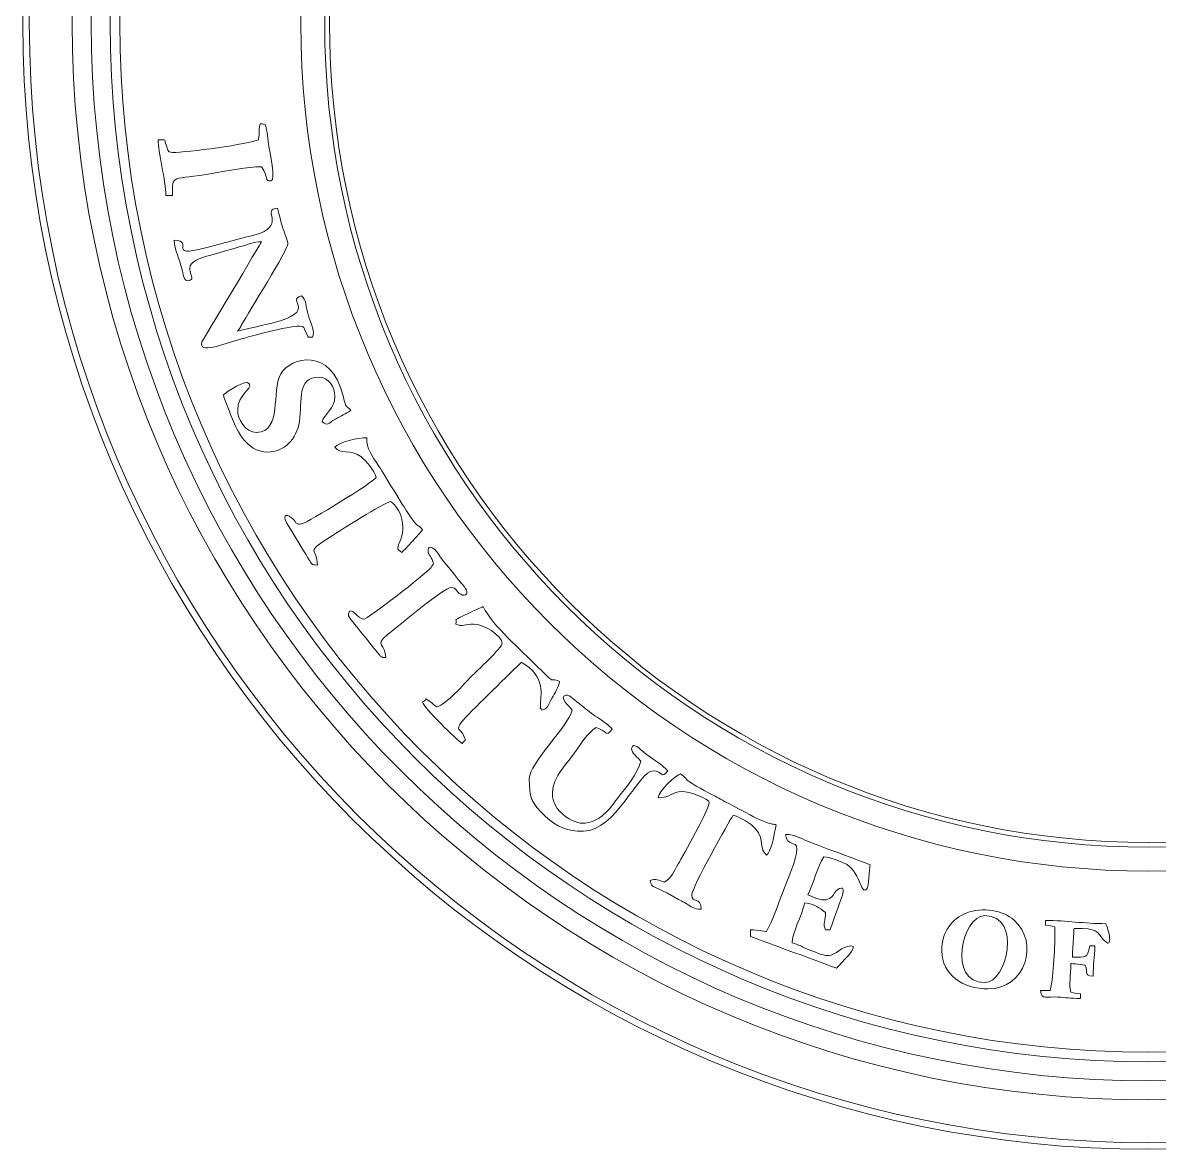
# Model space of a CAD drawing. Header units: inches. Extents: x 14.7 to 103.1, y 0.1 to 65.
# Drawn here: x 47.11 to 61.3, y 36.9 to 50.96 of the extents above; entities that cross this region are included whole.
import ezdxf

# ---------------------------------------------------------------- set-up
doc = ezdxf.new("R2010")
doc.units = ezdxf.units.IN
doc.header["$MEASUREMENT"] = 0
doc.layers.add('cut', color=6, linetype='Continuous', lineweight=0)
doc.layers.add('etch', color=1, linetype='Continuous', lineweight=0)

msp = doc.modelspace()

# ---------------------------------------------------------------- linework, layer by layer
at = {"layer": 'cut'}
for radius in [14.064, 10.234]:
    msp.add_circle((61.17, 50.961), radius, dxfattribs=at)
at = {"layer": 'etch'}
for radius in [13.982, 13.447, 13.209, 12.971, 12.852, 10.591, 10.293]:
    msp.add_circle((61.17, 50.961), radius, dxfattribs=at)
at = {"layer": 'etch', "lineweight": 9}
for points, knots in [([(50.069, 49.7), (50.069, 49.7), (50.044, 49.591), (50.074, 49.609), (50.049, 49.501)], [0.8461538, 0.8461538, 0.8461538, 0.8461538, 0.8461539, 1, 1, 1, 1]), ([(50.151, 49.623), (50.151, 49.623), (50.136, 49.698), (50.149, 49.693), (50.069, 49.7)], [0.76923077, 0.76923077, 0.76923077, 0.76923077, 0.76923078, 0.84615385, 0.84615385, 0.84615385, 0.84615385]), ([(50.17, 49.482), (50.17, 49.482), (50.163, 49.532), (50.16, 49.581), (50.151, 49.623)], [0.69230769, 0.69230769, 0.69230769, 0.69230769, 0.6923077, 0.76923077, 0.76923077, 0.76923077, 0.76923077]), ([(48.9, 49.426), (48.9, 49.426), (48.867, 49.516), (48.912, 49.498), (48.796, 49.501)], [0.15384615, 0.15384615, 0.15384615, 0.15384615, 0.15384616, 0.23076923, 0.23076923, 0.23076923, 0.23076923]), ([(48.796, 49.501), (48.796, 49.501), (48.796, 49.356), (48.891, 48.986), (48.895, 48.804)], [0.23076923, 0.23076923, 0.23076923, 0.23076923, 0.23076924, 0.30769231, 0.30769231, 0.30769231, 0.30769231]), ([(48.975, 49.342), (48.975, 49.342), (48.906, 49.342), (48.915, 49.386), (48.9, 49.426)], [0.07692308, 0.07692308, 0.07692308, 0.07692308, 0.07692309, 0.15384615, 0.15384615, 0.15384615, 0.15384615]), ([(50.206, 48.988), (50.206, 48.988), (50.272, 48.996), (50.191, 49.323), (50.17, 49.482)], [0.61538462, 0.61538462, 0.61538462, 0.61538462, 0.61538463, 0.69230769, 0.69230769, 0.69230769, 0.69230769]), ([(49.492, 49.083), (49.492, 49.083), (49.66, 49.112), (49.91, 49.163), (50.089, 49.163)], [0.46153846, 0.46153846, 0.46153846, 0.46153846, 0.46153847, 0.53846154, 0.53846154, 0.53846154, 0.53846154]), ([(50.089, 49.163), (50.089, 49.163), (50.174, 49.035), (50.124, 48.978), (50.206, 48.988)], [0.53846154, 0.53846154, 0.53846154, 0.53846154, 0.53846155, 0.61538462, 0.61538462, 0.61538462, 0.61538462]), ([(48.975, 48.804), (48.975, 48.804), (48.975, 49.078), (48.954, 48.99), (49.492, 49.083)], [0.38461538, 0.38461538, 0.38461538, 0.38461538, 0.38461539, 0.46153846, 0.46153846, 0.46153846, 0.46153846]), ([(48.895, 48.804), (48.895, 48.804), (48.895, 48.804), (48.975, 48.804), (48.975, 48.804)], [0.30769231, 0.30769231, 0.30769231, 0.30769231, 0.30769232, 0.38461538, 0.38461538, 0.38461538, 0.38461538]), ([(50.288, 48.645), (50.288, 48.645), (50.095, 48.629), (50.345, 48.492), (50.122, 48.354)], [0.24, 0.24, 0.24, 0.24, 0.24000001, 0.28, 0.28, 0.28, 0.28]), ([(50.322, 48.521), (50.322, 48.521), (50.313, 48.561), (50.299, 48.598), (50.288, 48.645)], [0.2, 0.2, 0.2, 0.2, 0.20000001, 0.24, 0.24, 0.24, 0.24]), ([(50.35, 48.409), (50.35, 48.409), (50.334, 48.46), (50.336, 48.462), (50.322, 48.521)], [0.16, 0.16, 0.16, 0.16, 0.16000001, 0.2, 0.2, 0.2, 0.2]), ([(50.418, 48.202), (50.418, 48.202), (50.415, 48.236), (50.36, 48.374), (50.35, 48.409)], [0.12, 0.12, 0.12, 0.12, 0.12000001, 0.16, 0.16, 0.16, 0.16]), ([(49.813, 48.265), (49.813, 48.265), (49.711, 48.235), (49.615, 48.212), (49.5, 48.179)], [0.32, 0.32, 0.32, 0.32, 0.32000001, 0.36, 0.36, 0.36, 0.36]), ([(50.122, 48.354), (50.122, 48.354), (50.072, 48.324), (49.884, 48.286), (49.813, 48.265)], [0.28, 0.28, 0.28, 0.28, 0.28000001, 0.32, 0.32, 0.32, 0.32]), ([(49.5, 48.179), (49.5, 48.179), (48.845, 47.994), (49.275, 48.241), (48.995, 48.248)], [0.36, 0.36, 0.36, 0.36, 0.36000001, 0.4, 0.4, 0.4, 0.4]), ([(48.995, 48.248), (48.995, 48.248), (49.005, 48.122), (49.066, 48.005), (49.094, 47.889)], [0.4, 0.4, 0.4, 0.4, 0.40000001, 0.44, 0.44, 0.44, 0.44]), ([(50.089, 48.228), (50.089, 48.228), (50.089, 48.228), (49.344, 46.978), (49.344, 46.978)], [0.6, 0.6, 0.6, 0.6, 0.60000001, 0.64, 0.64, 0.64, 0.64]), ([(49.365, 48.036), (49.365, 48.036), (49.365, 48.036), (49.83, 48.168), (49.83, 48.168)], [0.52, 0.52, 0.52, 0.52, 0.52000001, 0.56, 0.56, 0.56, 0.56]), ([(49.83, 48.168), (49.83, 48.168), (49.913, 48.19), (49.99, 48.225), (50.089, 48.228)], [0.56, 0.56, 0.56, 0.56, 0.56000001, 0.6, 0.6, 0.6, 0.6]), ([(49.844, 47.199), (49.844, 47.199), (49.921, 47.335), (50.422, 48.141), (50.418, 48.202)], [0.08, 0.08, 0.08, 0.08, 0.08000001, 0.12, 0.12, 0.12, 0.12]), ([(49.172, 47.741), (49.172, 47.741), (49.323, 47.758), (49.021, 47.933), (49.365, 48.036)], [0.48, 0.48, 0.48, 0.48, 0.48000001, 0.52, 0.52, 0.52, 0.52]), ([(49.094, 47.889), (49.094, 47.889), (49.109, 47.828), (49.113, 47.735), (49.172, 47.741)], [0.44, 0.44, 0.44, 0.44, 0.44000001, 0.48, 0.48, 0.48, 0.48]), ([(50.586, 47.551), (50.586, 47.551), (50.38, 47.496), (50.811, 47.366), (50.228, 47.213)], [0.88, 0.88, 0.88, 0.88, 0.88000001, 0.92, 0.92, 0.92, 0.92]), ([(50.678, 47.285), (50.678, 47.285), (50.636, 47.429), (50.65, 47.504), (50.586, 47.551)], [0.84, 0.84, 0.84, 0.84, 0.84000001, 0.88, 0.88, 0.88, 0.88]), ([(50.725, 47.034), (50.725, 47.034), (50.761, 47.109), (50.706, 47.193), (50.678, 47.285)], [0.8, 0.8, 0.8, 0.8, 0.80000001, 0.84, 0.84, 0.84, 0.84]), ([(50.228, 47.213), (50.228, 47.213), (50.228, 47.213), (49.787, 47.11), (49.787, 47.11)], [0.92, 0.92, 0.92, 0.92, 0.92000001, 1, 1, 1, 1]), ([(49.802, 47.003), (49.802, 47.003), (49.989, 47.056), (50.388, 47.173), (50.566, 47.173), (50.566, 47.173), (50.624, 47.173), (50.616, 47.147), (50.639, 47.107)], [0.68, 0.68, 0.68, 0.68, 0.68000001, 0.72, 0.72, 0.72, 0.72000001, 0.76, 0.76, 0.76, 0.76]), ([(49.816, 47.148), (49.816, 47.148), (49.829, 47.169), (49.832, 47.177), (49.844, 47.199)], [0.04, 0.04, 0.04, 0.04, 0.04000001, 0.08, 0.08, 0.08, 0.08]), ([(49.344, 46.978), (49.344, 46.978), (49.29, 46.819), (49.623, 46.952), (49.802, 47.003)], [0.64, 0.64, 0.64, 0.64, 0.64000001, 0.68, 0.68, 0.68, 0.68]), ([(50.639, 47.107), (50.639, 47.107), (50.692, 47.015), (50.629, 47.045), (50.725, 47.034)], [0.76, 0.76, 0.76, 0.76, 0.76000001, 0.8, 0.8, 0.8, 0.8]), ([(51.107, 46.302), (51.107, 46.302), (50.963, 46.916), (50.447, 46.792), (50.328, 46.577)], [0.73333333, 0.73333333, 0.73333333, 0.73333333, 0.73333334, 0.8, 0.8, 0.8, 0.8]), ([(50.328, 46.577), (50.328, 46.577), (50.206, 46.359), (50.351, 45.861), (50.027, 45.846)], [0.8, 0.8, 0.8, 0.8, 0.80000001, 0.86666667, 0.86666667, 0.86666667, 0.86666667]), ([(49.937, 46.451), (49.937, 46.451), (49.901, 46.529), (49.649, 46.343), (49.611, 46.318)], [0.06666667, 0.06666667, 0.06666667, 0.06666667, 0.06666668, 0.13333333, 0.13333333, 0.13333333, 0.13333333]), ([(50.561, 45.985), (50.561, 45.985), (50.598, 46.25), (50.526, 46.537), (50.805, 46.537)], [0.33333333, 0.33333333, 0.33333333, 0.33333333, 0.33333334, 0.4, 0.4, 0.4, 0.4]), ([(50.805, 46.537), (50.805, 46.537), (50.925, 46.537), (51.004, 46.414), (51.004, 46.298)], [0.4, 0.4, 0.4, 0.4, 0.40000001, 0.46666667, 0.46666667, 0.46666667, 0.46666667]), ([(49.611, 46.318), (49.611, 46.318), (49.626, 46.254), (49.67, 46.154), (49.697, 46.085)], [0.13333333, 0.13333333, 0.13333333, 0.13333333, 0.13333334, 0.2, 0.2, 0.2, 0.2]), ([(51.004, 46.298), (51.004, 46.298), (51.004, 46.135), (50.871, 46.079), (50.845, 45.98)], [0.46666667, 0.46666667, 0.46666667, 0.46666667, 0.46666668, 0.53333333, 0.53333333, 0.53333333, 0.53333333]), ([(51.203, 46.119), (51.203, 46.119), (51.147, 46.195), (51.151, 46.118), (51.107, 46.302)], [0.66666667, 0.66666667, 0.66666667, 0.66666667, 0.66666668, 0.73333333, 0.73333333, 0.73333333, 0.73333333]), ([(49.697, 46.085), (49.697, 46.085), (49.767, 45.905), (49.88, 45.602), (50.168, 45.602)], [0.2, 0.2, 0.2, 0.2, 0.20000001, 0.26666667, 0.26666667, 0.26666667, 0.26666667]), ([(50.027, 45.846), (50.027, 45.846), (49.879, 45.84), (49.79, 46.025), (49.79, 46.119)], [0.8666667, 0.8666667, 0.8666667, 0.8666667, 0.8666667, 1, 1, 1, 1]), ([(50.845, 45.98), (50.845, 45.98), (50.917, 45.919), (50.919, 45.961), (51.011, 46.013)], [0.53333333, 0.53333333, 0.53333333, 0.53333333, 0.53333334, 0.6, 0.6, 0.6, 0.6]), ([(51.011, 46.013), (51.011, 46.013), (51.084, 46.054), (51.133, 46.082), (51.203, 46.119)], [0.6, 0.6, 0.6, 0.6, 0.60000001, 0.66666667, 0.66666667, 0.66666667, 0.66666667]), ([(50.168, 45.602), (50.168, 45.602), (50.362, 45.602), (50.531, 45.759), (50.561, 45.985)], [0.26666667, 0.26666667, 0.26666667, 0.26666667, 0.26666668, 0.33333333, 0.33333333, 0.33333333, 0.33333333]), ([(51.402, 45.781), (51.402, 45.781), (51.296, 45.781), (51.055, 45.732), (51.004, 45.662)], [0.8823529, 0.8823529, 0.8823529, 0.8823529, 0.882353, 1, 1, 1, 1]), ([(51.557, 45.419), (51.557, 45.419), (51.461, 45.571), (51.402, 45.634), (51.402, 45.781)], [0.82352941, 0.82352941, 0.82352941, 0.82352941, 0.82352942, 0.88235294, 0.88235294, 0.88235294, 0.88235294]), ([(51.326, 45.546), (51.326, 45.546), (51.396, 45.492), (51.496, 45.376), (51.521, 45.284)], [0.05882353, 0.05882353, 0.05882353, 0.05882353, 0.05882354, 0.11764706, 0.11764706, 0.11764706, 0.11764706]), ([(51.899, 44.866), (51.899, 44.866), (51.899, 44.866), (51.557, 45.419), (51.557, 45.419)], [0.76470588, 0.76470588, 0.76470588, 0.76470588, 0.76470589, 0.82352941, 0.82352941, 0.82352941, 0.82352941]), ([(51.521, 45.284), (51.521, 45.284), (51.477, 45.218), (50.668, 44.727), (50.603, 44.708)], [0.11764706, 0.11764706, 0.11764706, 0.11764706, 0.11764707, 0.17647059, 0.17647059, 0.17647059, 0.17647059]), ([(50.948, 44.544), (50.948, 44.544), (51.064, 44.618), (51.61, 44.964), (51.7, 44.985)], [0.47058824, 0.47058824, 0.47058824, 0.47058824, 0.47058825, 0.52941176, 0.52941176, 0.52941176, 0.52941176]), ([(51.7, 44.985), (51.7, 44.985), (51.823, 44.895), (51.905, 44.694), (51.812, 44.473)], [0.52941176, 0.52941176, 0.52941176, 0.52941176, 0.52941177, 0.58823529, 0.58823529, 0.58823529, 0.58823529]), ([(52.098, 44.627), (52.098, 44.627), (52.019, 44.745), (52.086, 44.583), (51.899, 44.866)], [0.70588235, 0.70588235, 0.70588235, 0.70588235, 0.70588236, 0.76470588, 0.76470588, 0.76470588, 0.76470588]), ([(50.459, 44.784), (50.459, 44.784), (50.387, 44.834), (50.333, 44.818), (50.43, 44.671)], [0.23529412, 0.23529412, 0.23529412, 0.23529412, 0.23529413, 0.29411765, 0.29411765, 0.29411765, 0.29411765]), ([(50.603, 44.708), (50.603, 44.708), (50.505, 44.681), (50.522, 44.74), (50.459, 44.784)], [0.17647059, 0.17647059, 0.17647059, 0.17647059, 0.1764706, 0.23529412, 0.23529412, 0.23529412, 0.23529412]), ([(50.43, 44.671), (50.43, 44.671), (50.43, 44.671), (50.678, 44.262), (50.678, 44.262)], [0.29411765, 0.29411765, 0.29411765, 0.29411765, 0.29411766, 0.35294118, 0.35294118, 0.35294118, 0.35294118]), ([(51.839, 44.349), (51.839, 44.349), (51.856, 44.361), (52.083, 44.606), (52.098, 44.627)], [0.64705882, 0.64705882, 0.64705882, 0.64705882, 0.64705883, 0.70588235, 0.70588235, 0.70588235, 0.70588235]), ([(50.785, 44.19), (50.785, 44.19), (50.785, 44.416), (50.619, 44.333), (50.948, 44.544)], [0.41176471, 0.41176471, 0.41176471, 0.41176471, 0.41176472, 0.47058824, 0.47058824, 0.47058824, 0.47058824]), ([(51.812, 44.473), (51.812, 44.473), (51.777, 44.39), (51.775, 44.392), (51.839, 44.349)], [0.58823529, 0.58823529, 0.58823529, 0.58823529, 0.5882353, 0.64705882, 0.64705882, 0.64705882, 0.64705882]), ([(52.26, 44.375), (52.26, 44.375), (52.22, 44.415), (52.16, 44.442), (52.167, 44.359)], [0.8125, 0.8125, 0.8125, 0.8125, 0.81250001, 0.875, 0.875, 0.875, 0.875]), ([(52.167, 44.359), (52.167, 44.359), (52.17, 44.319), (52.219, 44.288), (52.237, 44.21)], [0.875, 0.875, 0.875, 0.875, 0.875, 1, 1, 1, 1]), ([(52.354, 44.247), (52.354, 44.247), (52.336, 44.271), (52.277, 44.359), (52.26, 44.375)], [0.75, 0.75, 0.75, 0.75, 0.75000001, 0.8125, 0.8125, 0.8125, 0.8125]), ([(50.678, 44.262), (50.678, 44.262), (50.714, 44.201), (50.705, 44.197), (50.785, 44.19)], [0.35294118, 0.35294118, 0.35294118, 0.35294118, 0.35294119, 0.41176471, 0.41176471, 0.41176471, 0.41176471]), ([(52.205, 44.162), (52.205, 44.162), (52.13, 44.071), (51.407, 43.514), (51.362, 43.514)], [0.0625, 0.0625, 0.0625, 0.0625, 0.06250001, 0.125, 0.125, 0.125, 0.125]), ([(52.633, 43.904), (52.633, 43.904), (52.633, 43.904), (52.354, 44.247), (52.354, 44.247)], [0.6875, 0.6875, 0.6875, 0.6875, 0.68750001, 0.75, 0.75, 0.75, 0.75]), ([(51.657, 43.318), (51.657, 43.318), (51.815, 43.442), (52.366, 43.911), (52.456, 43.911), (52.456, 43.911), (52.523, 43.911), (52.524, 43.852), (52.575, 43.826)], [0.5, 0.5, 0.5, 0.5, 0.5, 0.5625, 0.5625, 0.5625, 0.5625, 0.625, 0.625, 0.625, 0.625]), ([(52.575, 43.826), (52.575, 43.826), (52.645, 43.792), (52.678, 43.836), (52.633, 43.904)], [0.625, 0.625, 0.625, 0.625, 0.62500001, 0.6875, 0.6875, 0.6875, 0.6875]), ([(51.173, 43.576), (51.173, 43.576), (51.168, 43.54), (51.275, 43.422), (51.309, 43.381)], [0.1875, 0.1875, 0.1875, 0.1875, 0.18750001, 0.25, 0.25, 0.25, 0.25]), ([(51.362, 43.514), (51.362, 43.514), (51.297, 43.514), (51.19, 43.704), (51.173, 43.576)], [0.125, 0.125, 0.125, 0.125, 0.12500001, 0.1875, 0.1875, 0.1875, 0.1875]), ([(52.854, 43.673), (52.854, 43.673), (52.854, 43.673), (52.569, 43.539), (52.569, 43.539)], [0.84210526, 0.84210526, 0.84210526, 0.84210526, 0.84210527, 0.89473684, 0.89473684, 0.89473684, 0.89473684]), ([(53.535, 42.922), (53.535, 42.922), (53.324, 43.133), (52.987, 43.421), (52.854, 43.673)], [0.78947368, 0.78947368, 0.78947368, 0.78947368, 0.78947369, 0.84210526, 0.84210526, 0.84210526, 0.84210526]), ([(52.569, 43.539), (52.569, 43.539), (52.49, 43.484), (52.526, 43.545), (52.516, 43.454)], [0.8947368, 0.8947368, 0.8947368, 0.8947368, 0.8947369, 1, 1, 1, 1]), ([(52.516, 43.454), (52.593, 43.417), (52.637, 43.454), (52.735, 43.454), (52.735, 43.454), (52.866, 43.454), (53.093, 43.305), (53.093, 43.215)], [0, 0, 0, 0, 0.0526316, 0.0526316, 0.0526316, 0.0526316, 0.1052632, 0.1052632, 0.1052632, 0.1052632]), ([(51.309, 43.381), (51.309, 43.381), (51.309, 43.381), (51.575, 43.05), (51.575, 43.05)], [0.25, 0.25, 0.25, 0.25, 0.25000001, 0.3125, 0.3125, 0.3125, 0.3125]), ([(51.64, 43.036), (51.64, 43.036), (51.637, 43.205), (51.494, 43.191), (51.657, 43.318)], [0.4375, 0.4375, 0.4375, 0.4375, 0.43750001, 0.5, 0.5, 0.5, 0.5]), ([(53.093, 43.215), (53.093, 43.215), (53.093, 43.158), (52.768, 42.861), (52.71, 42.802)], [0.10526316, 0.10526316, 0.10526316, 0.10526316, 0.10526317, 0.15789474, 0.15789474, 0.15789474, 0.15789474]), ([(51.575, 43.05), (51.575, 43.05), (51.579, 43.048), (51.584, 43.046), (51.589, 43.044)], [0.3125, 0.3125, 0.3125, 0.3125, 0.31250001, 0.375, 0.375, 0.375, 0.375]), ([(51.589, 43.044), (51.589, 43.044), (51.619, 43.033), (51.606, 43.037), (51.64, 43.036)], [0.375, 0.375, 0.375, 0.375, 0.37500001, 0.4375, 0.4375, 0.4375, 0.4375]), ([(52.72, 42.375), (52.72, 42.375), (52.72, 42.375), (53.331, 42.977), (53.331, 42.977)], [0.47368421, 0.47368421, 0.47368421, 0.47368421, 0.47368422, 0.52631579, 0.52631579, 0.52631579, 0.52631579]), ([(53.331, 42.977), (53.331, 42.977), (53.649, 42.808), (53.57, 42.547), (53.57, 42.439), (53.57, 42.439), (53.57, 42.363), (53.564, 42.432), (53.59, 42.38)], [0.5263158, 0.5263158, 0.5263158, 0.5263158, 0.5263158, 0.5789474, 0.5789474, 0.5789474, 0.5789474, 0.6315789, 0.6315789, 0.6315789, 0.6315789]), ([(53.809, 42.738), (53.809, 42.738), (53.66, 42.809), (53.802, 42.655), (53.535, 42.922)], [0.73684211, 0.73684211, 0.73684211, 0.73684211, 0.73684212, 0.78947368, 0.78947368, 0.78947368, 0.78947368]), ([(52.71, 42.802), (52.71, 42.802), (52.614, 42.706), (52.399, 42.452), (52.277, 42.42)], [0.15789474, 0.15789474, 0.15789474, 0.15789474, 0.15789475, 0.21052632, 0.21052632, 0.21052632, 0.21052632]), ([(53.716, 42.533), (53.716, 42.533), (53.748, 42.592), (53.803, 42.671), (53.809, 42.738)], [0.68421053, 0.68421053, 0.68421053, 0.68421053, 0.68421054, 0.73684211, 0.73684211, 0.73684211, 0.73684211]), ([(52.186, 42.49), (52.186, 42.49), (52.107, 42.537), (52.178, 42.524), (52.098, 42.479)], [0.26315789, 0.26315789, 0.26315789, 0.26315789, 0.2631579, 0.31578947, 0.31578947, 0.31578947, 0.31578947]), ([(52.098, 42.479), (52.098, 42.479), (52.118, 42.404), (52.52, 42.013), (52.595, 41.962)], [0.31578947, 0.31578947, 0.31578947, 0.31578947, 0.31578948, 0.36842105, 0.36842105, 0.36842105, 0.36842105]), ([(52.277, 42.42), (52.277, 42.42), (52.235, 42.448), (52.232, 42.463), (52.186, 42.49)], [0.21052632, 0.21052632, 0.21052632, 0.21052632, 0.21052633, 0.26315789, 0.26315789, 0.26315789, 0.26315789]), ([(53.59, 42.38), (53.59, 42.38), (53.657, 42.398), (53.642, 42.399), (53.716, 42.533)], [0.63157895, 0.63157895, 0.63157895, 0.63157895, 0.63157896, 0.68421053, 0.68421053, 0.68421053, 0.68421053]), ([(53.891, 42.565), (53.891, 42.565), (53.789, 42.543), (53.94, 42.421), (53.968, 42.38)], [0.9, 0.9, 0.9, 0.9, 0.9, 1, 1, 1, 1]), ([(54.084, 42.437), (54.084, 42.437), (54.001, 42.499), (53.935, 42.575), (53.891, 42.565)], [0.85, 0.85, 0.85, 0.85, 0.85000001, 0.9, 0.9, 0.9, 0.9]), ([(52.62, 42.046), (52.62, 42.046), (52.576, 42.172), (52.443, 42.098), (52.72, 42.375)], [0.42105263, 0.42105263, 0.42105263, 0.42105263, 0.42105264, 0.47368421, 0.47368421, 0.47368421, 0.47368421]), ([(53.968, 42.38), (53.924, 42.191), (53.431, 41.709), (53.431, 41.524), (53.431, 41.524), (53.431, 41.297), (53.455, 41.22), (53.634, 41.052)], [0, 0, 0, 0, 0.05, 0.05, 0.05, 0.05, 0.1, 0.1, 0.1, 0.1]), ([(54.184, 42.357), (54.184, 42.357), (54.145, 42.387), (54.127, 42.405), (54.084, 42.437)], [0.8, 0.8, 0.8, 0.8, 0.80000001, 0.85, 0.85, 0.85, 0.85]), ([(54.278, 42.292), (54.278, 42.292), (54.239, 42.32), (54.218, 42.33), (54.184, 42.357)], [0.75, 0.75, 0.75, 0.75, 0.75000001, 0.8, 0.8, 0.8, 0.8]), ([(54.016, 41.875), (54.016, 41.875), (54.097, 41.993), (54.154, 42.086), (54.266, 42.161)], [0.6, 0.6, 0.6, 0.6, 0.60000001, 0.65, 0.65, 0.65, 0.65]), ([(54.266, 42.161), (54.266, 42.161), (54.4, 42.13), (54.387, 42.029), (54.465, 42.141)], [0.65, 0.65, 0.65, 0.65, 0.65000001, 0.7, 0.7, 0.7, 0.7]), ([(54.465, 42.141), (54.465, 42.141), (54.429, 42.195), (54.34, 42.247), (54.278, 42.292)], [0.7, 0.7, 0.7, 0.7, 0.70000001, 0.75, 0.75, 0.75, 0.75]), ([(52.595, 41.962), (52.595, 41.962), (52.641, 42.031), (52.642, 41.982), (52.62, 42.046)], [0.36842105, 0.36842105, 0.36842105, 0.36842105, 0.36842106, 0.42105263, 0.42105263, 0.42105263, 0.42105263]), ([(53.789, 41.564), (53.789, 41.564), (53.853, 41.672), (53.94, 41.765), (54.016, 41.875)], [0.55, 0.55, 0.55, 0.55, 0.55000001, 0.6, 0.6, 0.6, 0.6]), ([(54.71, 41.902), (54.71, 41.902), (54.701, 41.847), (54.794, 41.787), (54.823, 41.743)], [0.35, 0.35, 0.35, 0.35, 0.35000001, 0.4, 0.4, 0.4, 0.4]), ([(54.858, 41.858), (54.858, 41.858), (54.822, 41.889), (54.725, 41.99), (54.71, 41.902)], [0.3, 0.3, 0.3, 0.3, 0.30000001, 0.35, 0.35, 0.35, 0.35]), ([(54.823, 41.743), (54.823, 41.743), (54.785, 41.577), (54.636, 41.415), (54.542, 41.289)], [0.4, 0.4, 0.4, 0.4, 0.40000001, 0.45, 0.45, 0.45, 0.45]), ([(55.161, 41.624), (55.161, 41.624), (55.116, 41.685), (54.935, 41.793), (54.858, 41.858)], [0.25, 0.25, 0.25, 0.25, 0.25000001, 0.3, 0.3, 0.3, 0.3]), ([(54.107, 40.868), (54.107, 40.868), (54.512, 40.868), (54.798, 41.624), (54.982, 41.624)], [0.15, 0.15, 0.15, 0.15, 0.15000001, 0.2, 0.2, 0.2, 0.2]), ([(54.982, 41.624), (54.982, 41.624), (55.09, 41.624), (55.079, 41.506), (55.161, 41.624)], [0.2, 0.2, 0.2, 0.2, 0.20000001, 0.25, 0.25, 0.25, 0.25]), ([(54.542, 41.289), (54.542, 41.289), (54.438, 41.15), (54.311, 40.968), (54.087, 40.968), (54.087, 40.968), (53.992, 40.968), (53.55, 41.157), (53.789, 41.564)], [0.45, 0.45, 0.45, 0.45, 0.45, 0.5, 0.5, 0.5, 0.5, 0.55, 0.55, 0.55, 0.55]), ([(55.321, 41.584), (55.321, 41.584), (55.265, 41.569), (55.05, 41.383), (55.042, 41.286)], [0.8947368, 0.8947368, 0.8947368, 0.8947368, 0.8947369, 1, 1, 1, 1]), ([(55.678, 41.345), (55.678, 41.345), (55.324, 41.529), (55.449, 41.49), (55.321, 41.584)], [0.84210526, 0.84210526, 0.84210526, 0.84210526, 0.84210527, 0.89473684, 0.89473684, 0.89473684, 0.89473684]), ([(55.042, 41.286), (55.202, 41.286), (55.212, 41.365), (55.34, 41.365), (55.34, 41.365), (55.419, 41.365), (55.679, 41.278), (55.679, 41.226)], [0, 0, 0, 0, 0.0526316, 0.0526316, 0.0526316, 0.0526316, 0.1052632, 0.1052632, 0.1052632, 0.1052632]), ([(55.871, 41.24), (55.871, 41.24), (55.799, 41.28), (55.75, 41.308), (55.678, 41.345)], [0.78947368, 0.78947368, 0.78947368, 0.78947368, 0.78947369, 0.84210526, 0.84210526, 0.84210526, 0.84210526]), ([(55.679, 41.226), (55.679, 41.226), (55.679, 41.154), (55.352, 40.559), (55.292, 40.459)], [0.10526316, 0.10526316, 0.10526316, 0.10526316, 0.10526317, 0.15789474, 0.15789474, 0.15789474, 0.15789474]), ([(56.249, 41.041), (56.249, 41.041), (56.249, 41.041), (55.871, 41.24), (55.871, 41.24)], [0.73684211, 0.73684211, 0.73684211, 0.73684211, 0.73684212, 0.78947368, 0.78947368, 0.78947368, 0.78947368]), ([(53.634, 41.052), (53.634, 41.052), (53.776, 40.919), (53.908, 40.868), (54.107, 40.868)], [0.1, 0.1, 0.1, 0.1, 0.10000001, 0.15, 0.15, 0.15, 0.15]), ([(55.46, 40.072), (55.46, 40.072), (55.46, 40.164), (55.931, 40.998), (55.977, 41.067)], [0.47368421, 0.47368421, 0.47368421, 0.47368421, 0.47368422, 0.52631579, 0.52631579, 0.52631579, 0.52631579]), ([(55.977, 41.067), (55.977, 41.067), (56.072, 41.045), (56.202, 40.961), (56.261, 40.894)], [0.52631579, 0.52631579, 0.52631579, 0.52631579, 0.5263158, 0.57894737, 0.57894737, 0.57894737, 0.57894737]), ([(56.501, 40.886), (56.501, 40.886), (56.525, 41.009), (56.548, 40.889), (56.249, 41.041)], [0.68421053, 0.68421053, 0.68421053, 0.68421053, 0.68421054, 0.73684211, 0.73684211, 0.73684211, 0.73684211]), ([(56.261, 40.894), (56.261, 40.894), (56.367, 40.774), (56.302, 40.638), (56.395, 40.57)], [0.57894737, 0.57894737, 0.57894737, 0.57894737, 0.57894738, 0.63157895, 0.63157895, 0.63157895, 0.63157895]), ([(56.395, 40.57), (56.395, 40.57), (56.45, 40.61), (56.486, 40.805), (56.501, 40.886)], [0.63157895, 0.63157895, 0.63157895, 0.63157895, 0.63157896, 0.68421053, 0.68421053, 0.68421053, 0.68421053]), ([(56.906, 40.743), (56.906, 40.743), (56.814, 40.782), (56.754, 40.828), (56.633, 40.828)], [0.875, 0.875, 0.875, 0.875, 0.87500001, 0.91666667, 0.91666667, 0.91666667, 0.91666667]), ([(56.633, 40.828), (56.633, 40.828), (56.647, 40.667), (56.773, 40.761), (56.773, 40.649)], [0.91666667, 0.91666667, 0.91666667, 0.91666667, 0.91666668, 1, 1, 1, 1]), ([(57.688, 40.45), (57.688, 40.45), (57.688, 40.45), (56.906, 40.743), (56.906, 40.743)], [0.83333333, 0.83333333, 0.83333333, 0.83333333, 0.83333334, 0.875, 0.875, 0.875, 0.875]), ([(55.292, 40.459), (55.292, 40.459), (55.233, 40.359), (55.213, 40.293), (55.122, 40.232)], [0.15789474, 0.15789474, 0.15789474, 0.15789474, 0.15789475, 0.21052632, 0.21052632, 0.21052632, 0.21052632]), ([(56.912, 40.072), (56.912, 40.072), (56.98, 40.215), (57.029, 40.428), (57.111, 40.55)], [0.66666667, 0.66666667, 0.66666667, 0.66666667, 0.66666668, 0.70833333, 0.70833333, 0.70833333, 0.70833333]), ([(57.111, 40.55), (57.111, 40.55), (57.194, 40.543), (57.291, 40.499), (57.353, 40.474)], [0.70833333, 0.70833333, 0.70833333, 0.70833333, 0.70833334, 0.75, 0.75, 0.75, 0.75]), ([(57.353, 40.474), (57.353, 40.474), (57.577, 40.386), (57.558, 40.057), (57.651, 40.151)], [0.75, 0.75, 0.75, 0.75, 0.75000001, 0.79166667, 0.79166667, 0.79166667, 0.79166667]), ([(57.651, 40.151), (57.651, 40.151), (57.668, 40.168), (57.676, 40.398), (57.688, 40.45)], [0.79166667, 0.79166667, 0.79166667, 0.79166667, 0.79166668, 0.83333333, 0.83333333, 0.83333333, 0.83333333]), ([(55.122, 40.232), (55.122, 40.232), (55.045, 40.25), (55.014, 40.286), (54.943, 40.251)], [0.21052632, 0.21052632, 0.21052632, 0.21052632, 0.21052633, 0.26315789, 0.26315789, 0.26315789, 0.26315789]), ([(54.943, 40.251), (54.943, 40.251), (54.954, 40.147), (55.004, 40.191), (55.237, 40.049)], [0.26315789, 0.26315789, 0.26315789, 0.26315789, 0.2631579, 0.31578947, 0.31578947, 0.31578947, 0.31578947]), ([(57.319, 40.005), (57.319, 40.005), (57.402, 40.202), (57.317, 40.172), (57.263, 40.123)], [0.58333333, 0.58333333, 0.58333333, 0.58333333, 0.58333334, 0.625, 0.625, 0.625, 0.625]), ([(55.237, 40.049), (55.237, 40.049), (55.292, 40.015), (55.334, 39.999), (55.392, 39.965)], [0.31578947, 0.31578947, 0.31578947, 0.31578947, 0.31578948, 0.36842105, 0.36842105, 0.36842105, 0.36842105]), ([(55.579, 39.893), (55.579, 39.893), (55.575, 40.063), (55.46, 39.959), (55.46, 40.072)], [0.42105263, 0.42105263, 0.42105263, 0.42105263, 0.42105264, 0.47368421, 0.47368421, 0.47368421, 0.47368421]), ([(56.597, 40.109), (56.597, 40.109), (56.531, 39.933), (56.477, 39.77), (56.395, 39.615)], [0.04166667, 0.04166667, 0.04166667, 0.04166667, 0.04166668, 0.08333333, 0.08333333, 0.08333333, 0.08333333]), ([(57.263, 40.123), (57.263, 40.123), (57.212, 40.076), (57.211, 39.929), (56.912, 40.072)], [0.625, 0.625, 0.625, 0.625, 0.62500001, 0.66666667, 0.66666667, 0.66666667, 0.66666667]), ([(55.392, 39.965), (55.392, 39.965), (55.462, 39.922), (55.476, 39.896), (55.579, 39.893)], [0.36842105, 0.36842105, 0.36842105, 0.36842105, 0.36842106, 0.42105263, 0.42105263, 0.42105263, 0.42105263]), ([(56.713, 39.476), (56.713, 39.476), (56.716, 39.608), (56.832, 39.802), (56.872, 39.973)], [0.375, 0.375, 0.375, 0.375, 0.37500001, 0.41666667, 0.41666667, 0.41666667, 0.41666667]), ([(56.872, 39.973), (56.872, 39.973), (57.005, 39.962), (57.049, 39.909), (57.131, 39.854)], [0.41666667, 0.41666667, 0.41666667, 0.41666667, 0.41666668, 0.45833333, 0.45833333, 0.45833333, 0.45833333]), ([(57.21, 39.695), (57.21, 39.695), (57.21, 39.695), (57.319, 40.005), (57.319, 40.005)], [0.54166667, 0.54166667, 0.54166667, 0.54166667, 0.54166668, 0.58333333, 0.58333333, 0.58333333, 0.58333333]), ([(59.483, 39.76), (59.483, 39.76), (59.347, 39.879), (59.093, 39.927), (58.889, 39.846)], [0.4, 0.4, 0.4, 0.4, 0.4, 0.6, 0.6, 0.6, 0.6]), ([(57.131, 39.854), (57.131, 39.854), (57.131, 39.756), (57.094, 39.712), (57.131, 39.635)], [0.45833333, 0.45833333, 0.45833333, 0.45833333, 0.45833334, 0.5, 0.5, 0.5, 0.5]), ([(58.889, 39.846), (58.889, 39.846), (58.711, 39.777), (58.583, 39.615), (58.583, 39.376)], [0.6, 0.6, 0.6, 0.6, 0.6, 1, 1, 1, 1]), ([(59.12, 39.814), (59.12, 39.814), (59.586, 39.814), (59.398, 38.978), (59.12, 38.978)], [0.3333333, 0.3333333, 0.3333333, 0.3333333, 0.3333333, 1, 1, 1, 1]), ([(59.16, 38.899), (59.16, 38.899), (59.631, 38.899), (59.805, 39.479), (59.483, 39.76)], [0.2, 0.2, 0.2, 0.2, 0.2, 0.4, 0.4, 0.4, 0.4]), ([(60.632, 39.714), (60.632, 39.714), (60.353, 39.714), (60.145, 39.754), (59.876, 39.754)], [0.84210526, 0.84210526, 0.84210526, 0.84210526, 0.84210527, 0.89473684, 0.89473684, 0.89473684, 0.89473684]), ([(59.876, 39.754), (59.876, 39.754), (59.876, 39.754), (59.876, 39.695), (59.876, 39.695)], [0.8947368, 0.8947368, 0.8947368, 0.8947368, 0.8947369, 1, 1, 1, 1]), ([(56.395, 39.615), (56.395, 39.615), (56.395, 39.615), (56.196, 39.639), (56.196, 39.639)], [0.08333333, 0.08333333, 0.08333333, 0.08333333, 0.08333334, 0.125, 0.125, 0.125, 0.125]), ([(56.196, 39.639), (56.196, 39.639), (56.196, 39.639), (56.196, 39.555), (56.196, 39.555)], [0.125, 0.125, 0.125, 0.125, 0.12500001, 0.16666667, 0.16666667, 0.16666667, 0.16666667]), ([(57.131, 39.635), (57.131, 39.635), (57.217, 39.644), (57.171, 39.608), (57.21, 39.695)], [0.5, 0.5, 0.5, 0.5, 0.50000001, 0.54166667, 0.54166667, 0.54166667, 0.54166667]), ([(59.995, 39.675), (59.995, 39.675), (59.995, 39.418), (59.984, 39.087), (59.936, 38.879)], [0.05263158, 0.05263158, 0.05263158, 0.05263158, 0.05263159, 0.10526316, 0.10526316, 0.10526316, 0.10526316]), ([(60.214, 39.297), (60.214, 39.297), (60.214, 39.297), (60.234, 39.655), (60.234, 39.655)], [0.68421053, 0.68421053, 0.68421053, 0.68421053, 0.68421054, 0.73684211, 0.73684211, 0.73684211, 0.73684211]), ([(60.234, 39.655), (60.234, 39.655), (60.544, 39.655), (60.507, 39.62), (60.598, 39.518)], [0.73684211, 0.73684211, 0.73684211, 0.73684211, 0.73684212, 0.78947368, 0.78947368, 0.78947368, 0.78947368]), ([(60.598, 39.518), (60.598, 39.518), (60.742, 39.36), (60.659, 39.658), (60.632, 39.714)], [0.78947368, 0.78947368, 0.78947368, 0.78947368, 0.78947369, 0.84210526, 0.84210526, 0.84210526, 0.84210526]), ([(56.196, 39.555), (56.196, 39.555), (56.196, 39.555), (57.27, 39.157), (57.27, 39.157)], [0.16666667, 0.16666667, 0.16666667, 0.16666667, 0.16666668, 0.20833333, 0.20833333, 0.20833333, 0.20833333]), ([(56.939, 39.384), (56.939, 39.384), (56.849, 39.416), (56.79, 39.458), (56.713, 39.476)], [0.33333333, 0.33333333, 0.33333333, 0.33333333, 0.33333334, 0.375, 0.375, 0.375, 0.375]), ([(57.171, 39.317), (57.171, 39.317), (57.073, 39.317), (57.023, 39.354), (56.939, 39.384)], [0.29166667, 0.29166667, 0.29166667, 0.29166667, 0.29166668, 0.33333333, 0.33333333, 0.33333333, 0.33333333]), ([(57.449, 39.436), (57.449, 39.436), (57.332, 39.436), (57.258, 39.317), (57.171, 39.317)], [0.25, 0.25, 0.25, 0.25, 0.25000001, 0.29166667, 0.29166667, 0.29166667, 0.29166667]), ([(57.27, 39.157), (57.27, 39.157), (57.316, 39.227), (57.567, 39.436), (57.449, 39.436)], [0.20833333, 0.20833333, 0.20833333, 0.20833333, 0.20833334, 0.25, 0.25, 0.25, 0.25]), ([(60.433, 39.436), (60.433, 39.436), (60.396, 39.278), (60.388, 39.297), (60.214, 39.297)], [0.63157895, 0.63157895, 0.63157895, 0.63157895, 0.63157896, 0.68421053, 0.68421053, 0.68421053, 0.68421053]), ([(60.493, 39.436), (60.493, 39.436), (60.493, 39.436), (60.433, 39.436), (60.433, 39.436)], [0.57894737, 0.57894737, 0.57894737, 0.57894737, 0.57894738, 0.63157895, 0.63157895, 0.63157895, 0.63157895]), ([(60.473, 39.058), (60.473, 39.058), (60.473, 39.214), (60.493, 39.284), (60.493, 39.436)], [0.52631579, 0.52631579, 0.52631579, 0.52631579, 0.5263158, 0.57894737, 0.57894737, 0.57894737, 0.57894737]), ([(60.194, 38.859), (60.194, 38.859), (60.169, 38.966), (60.194, 39.056), (60.194, 39.217)], [0.36842105, 0.36842105, 0.36842105, 0.36842105, 0.36842106, 0.42105263, 0.42105263, 0.42105263, 0.42105263]), ([(60.194, 39.217), (60.194, 39.217), (60.194, 39.217), (60.373, 39.197), (60.373, 39.197)], [0.42105263, 0.42105263, 0.42105263, 0.42105263, 0.42105264, 0.47368421, 0.47368421, 0.47368421, 0.47368421]), ([(60.373, 39.197), (60.373, 39.197), (60.423, 39.094), (60.342, 39.069), (60.473, 39.058)], [0.47368421, 0.47368421, 0.47368421, 0.47368421, 0.47368422, 0.52631579, 0.52631579, 0.52631579, 0.52631579]), ([(59.936, 38.879), (59.936, 38.879), (59.936, 38.879), (59.816, 38.879), (59.816, 38.879)], [0.10526316, 0.10526316, 0.10526316, 0.10526316, 0.10526317, 0.15789474, 0.15789474, 0.15789474, 0.15789474]), ([(59.816, 38.879), (59.816, 38.879), (59.827, 38.752), (59.897, 38.808), (60.034, 38.798)], [0.15789474, 0.15789474, 0.15789474, 0.15789474, 0.15789475, 0.21052632, 0.21052632, 0.21052632, 0.21052632]), ([(60.034, 38.798), (60.034, 38.798), (60.126, 38.792), (60.191, 38.78), (60.314, 38.78)], [0.21052632, 0.21052632, 0.21052632, 0.21052632, 0.21052633, 0.26315789, 0.26315789, 0.26315789, 0.26315789]), ([(60.314, 38.839), (60.314, 38.839), (60.253, 38.841), (60.241, 38.848), (60.194, 38.859)], [0.31578947, 0.31578947, 0.31578947, 0.31578947, 0.31578948, 0.36842105, 0.36842105, 0.36842105, 0.36842105]), ([(60.314, 38.78), (60.314, 38.78), (60.314, 38.78), (60.314, 38.839), (60.314, 38.839)], [0.26315789, 0.26315789, 0.26315789, 0.26315789, 0.2631579, 0.31578947, 0.31578947, 0.31578947, 0.31578947])]:
    msp.add_open_spline(points, degree=3, knots=knots, dxfattribs=at)
for points in [[(50.049, 49.501), (49.933, 49.445), (49.159, 49.342), (48.975, 49.342)], [(49.787, 47.11), (49.787, 47.11), (49.816, 47.148), (49.816, 47.148)], [(49.79, 46.119), (49.79, 46.325), (49.97, 46.383), (49.937, 46.451)], [(51.004, 45.662), (51.074, 45.566), (51.195, 45.647), (51.326, 45.546)], [(52.237, 44.21), (52.226, 44.193), (52.222, 44.184), (52.205, 44.162)], [(56.773, 40.649), (56.773, 40.517), (56.644, 40.235), (56.597, 40.109)], [(59.12, 38.978), (58.649, 38.978), (58.834, 39.814), (59.12, 39.814)], [(59.876, 39.695), (59.936, 39.693), (59.948, 39.686), (59.995, 39.675)], [(58.583, 39.376), (58.583, 39.078), (58.846, 38.899), (59.16, 38.899)]]:
    msp.add_open_spline(points, degree=3, dxfattribs=at)

doc.saveas('drawing.dxf')
